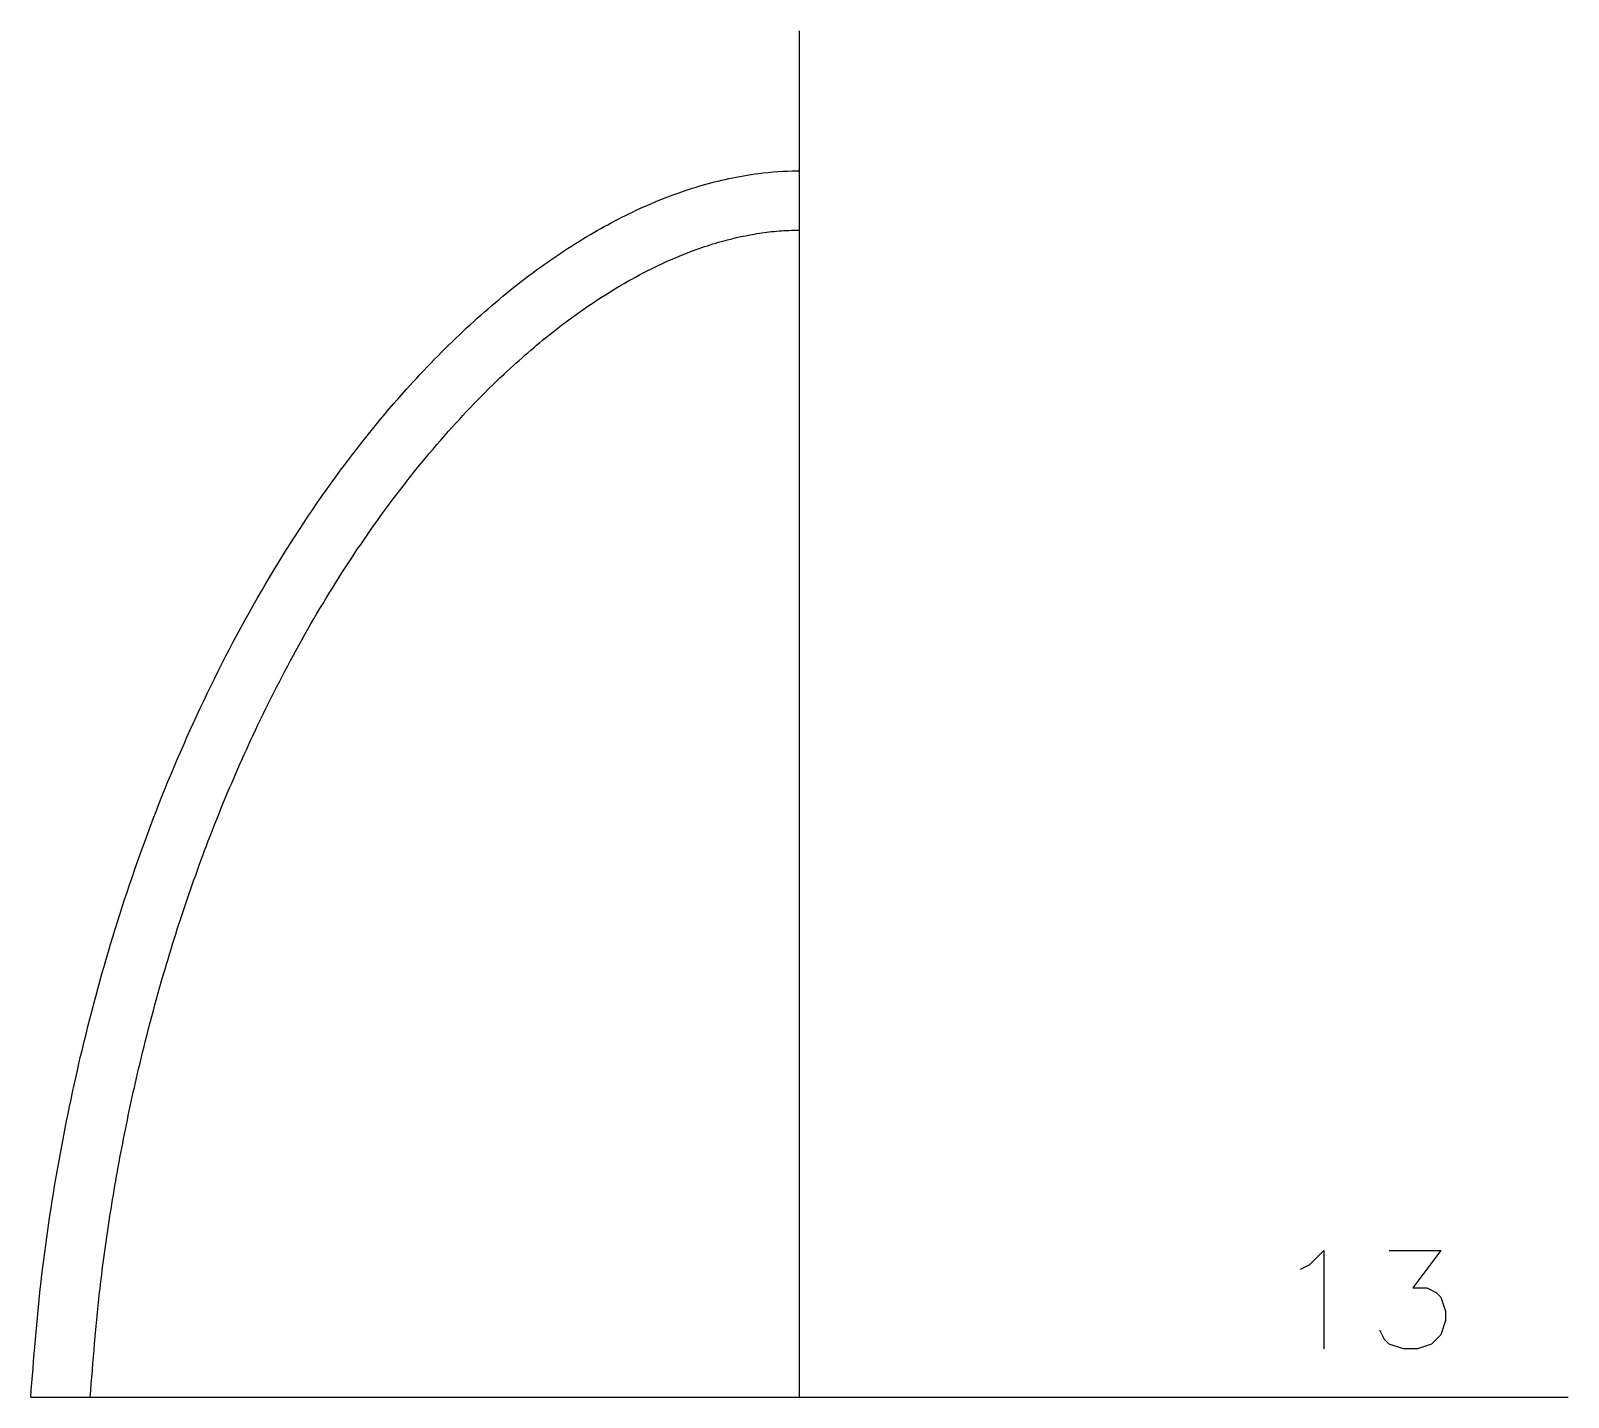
# Model space of a CAD drawing. Extents: x -7325 to -371, y -3238 to 133.
# Drawn here: x -3002.5 to -2691.4, y -666.3 to -389.8 of the extents above; entities that cross this region are included whole.
import ezdxf

# ---------------------------------------------------------------- set-up
doc = ezdxf.new("R2010")
doc.units = 0
doc.header["$MEASUREMENT"] = 0
doc.layers.add('Odd Arch Numbers', color=3, linetype='CONTINUOUS')

msp = doc.modelspace()

# ---------------------------------------------------------------- linework, layer by layer
at = {"layer": 'Odd Arch Numbers'}
for p, q in [((-2846.96, -666.28), (-2846.96, -389.78)), ((-3002.51, -666.28), (-2691.4, -666.28))]:
    msp.add_line(p, q, dxfattribs=at)
for points in [[(-2745.61, -640.36), (-2743.71, -639.42), (-2740.87, -636.58), (-2740.87, -656.47)], [(-2727.61, -636.58), (-2717.19, -636.58), (-2722.88, -644.15), (-2720.04, -644.15), (-2718.14, -645.1), (-2717.19, -646.05), (-2716.25, -648.89), (-2716.25, -650.78), (-2717.19, -653.62), (-2719.09, -655.52), (-2721.93, -656.47), (-2724.77, -656.47), (-2727.61, -655.52), (-2728.56, -654.57), (-2729.51, -652.68)]]:
    msp.add_lwpolyline(points, dxfattribs=at)
for points, knots in [([(-3002.51, -666.28), (-3001.91, -658.49), (-3000.67, -642.7), (-2997.14, -619.19), (-2992.22, -595.35), (-2985.69, -571.48), (-2977.37, -547.4), (-2967.02, -523.51), (-2954.66, -500.34), (-2941.06, -479.78), (-2927.74, -463.31), (-2915.4, -450.61), (-2903.45, -440.33), (-2891.47, -432.01), (-2879.36, -425.51), (-2867.49, -420.97), (-2856.68, -418.61), (-2849.88, -418.14), (-2847.1, -418.12), (-2846.96, -418.12)], [0, 0, 0, 0, 23.44273, 47.487903, 71.286521, 96.431532, 121.649261, 147.658623, 174.450728, 200.344127, 221.48075, 237.901014, 253.431589, 268.680568, 281.563585, 294.589825, 306.676829, 314.590596, 315.007716, 315.007716, 315.007716, 315.007716]), ([(-2990.48, -666.28), (-2990.19, -662.63), (-2989.91, -659), (-2989.27, -651.68), (-2988.91, -647.99), (-2987.92, -639.27), (-2987.22, -634.21), (-2985.62, -624.08), (-2984.72, -619.01), (-2982.74, -608.93), (-2981.65, -603.91), (-2978.93, -592.46), (-2977.22, -586.04), (-2973.74, -574.26), (-2972.03, -568.9), (-2968.35, -558.28), (-2966.38, -553.03), (-2962.18, -542.64), (-2959.94, -537.5), (-2954.83, -526.55), (-2951.9, -520.76), (-2945.68, -509.43), (-2942.39, -503.88), (-2936.09, -494.14), (-2933.16, -489.89), (-2926.25, -480.57), (-2922.21, -475.57), (-2914.14, -466.52), (-2910.17, -462.44), (-2902.94, -455.74), (-2899.78, -453.03), (-2892.71, -447.5), (-2888.78, -444.74), (-2880.68, -439.8), (-2876.52, -437.61), (-2869.34, -434.54), (-2866.36, -433.46), (-2860.93, -431.89), (-2858.5, -431.32), (-2854.74, -430.69), (-2853.42, -430.51), (-2850.77, -430.25), (-2849.45, -430.17), (-2847.74, -430.13), (-2847.35, -430.13), (-2846.96, -430.12)], [0.938527, 0.938527, 0.938527, 0.938527, 11.949566, 11.949566, 23.393203, 23.393203, 39.250698, 39.250698, 55.108194, 55.108194, 70.965689, 70.965689, 91.549608, 91.549608, 108.982847, 108.982847, 126.416086, 126.416086, 143.849325, 143.849325, 164.053263, 164.053263, 184.257202, 184.257202, 200.4841, 200.4841, 220.838139, 220.838139, 239.057862, 239.057862, 252.536619, 252.536619, 268.296807, 268.296807, 284.056994, 284.056994, 295.004954, 295.004954, 303.85582, 303.85582, 308.698067, 308.698067, 313.540314, 313.540314, 314.978008, 314.978008, 314.978008, 314.978008])]:
    msp.add_open_spline(points, degree=3, knots=knots, dxfattribs=at)

doc.saveas('drawing.dxf')
